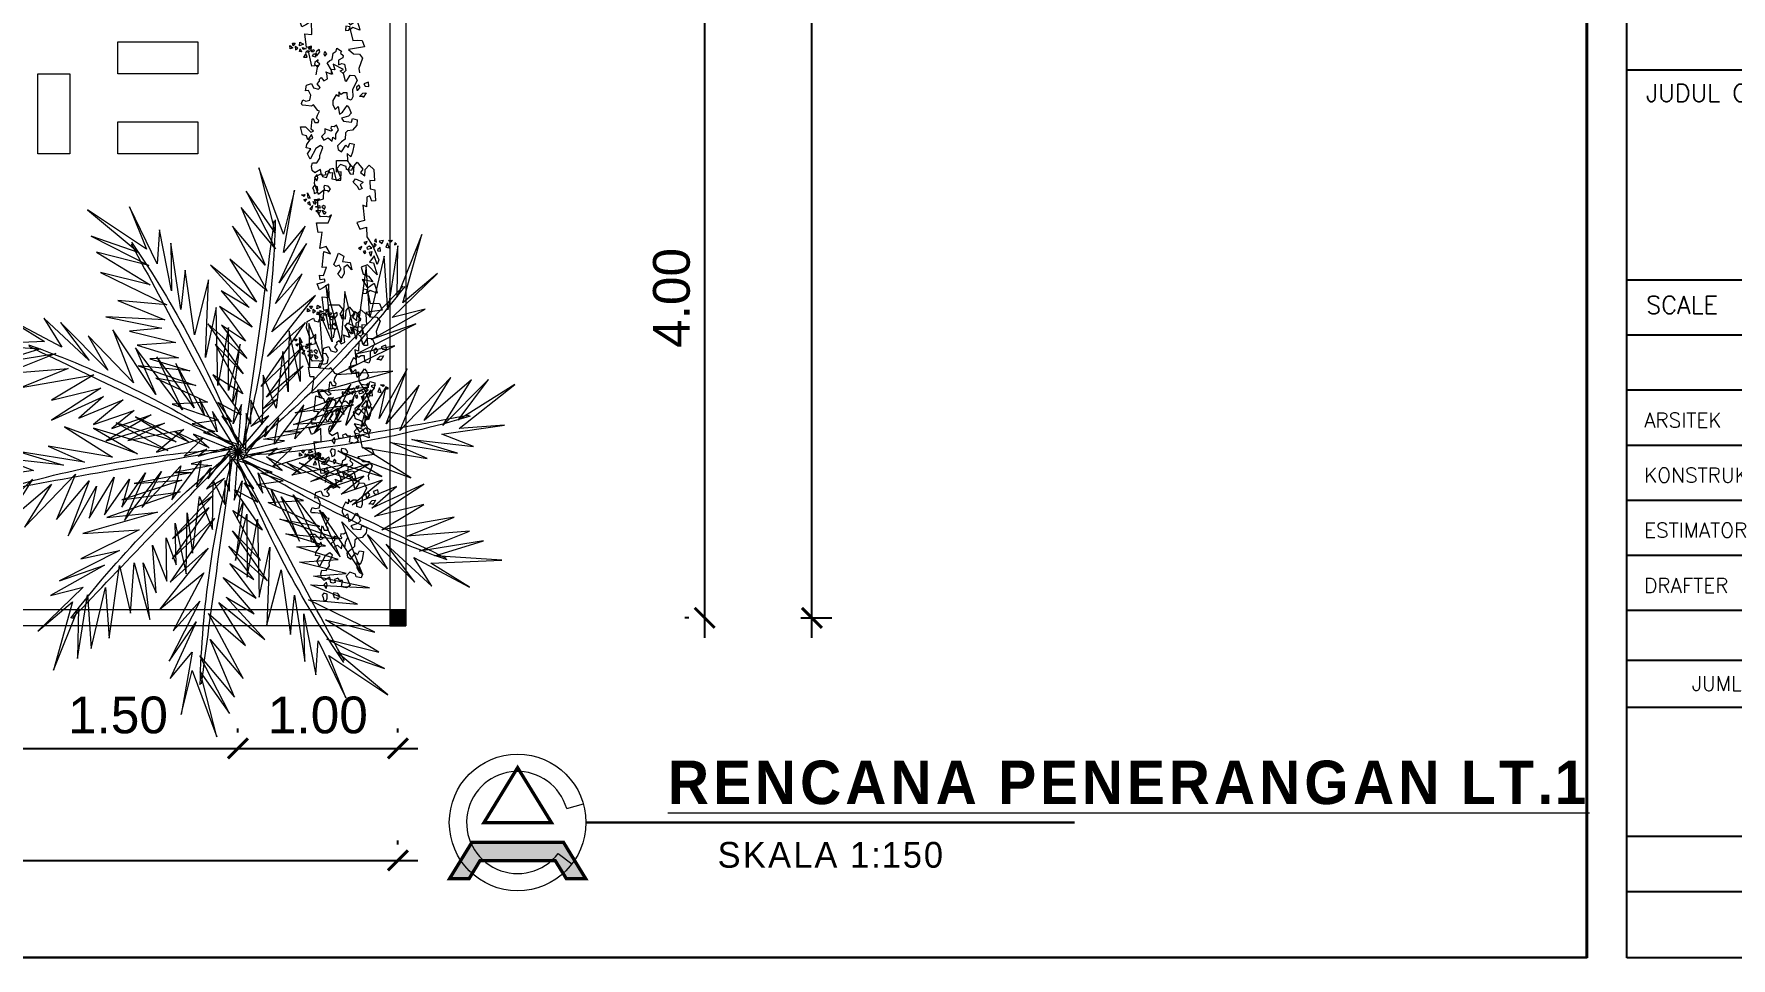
# Model space of a CAD drawing. Header units: millimetres. Extents: x -667 to -468, y -723 to -475.
# Drawn here: x -606.04 to -595.43, y -686.92 to -681.15 of the extents above; entities that cross this region are included whole.
import ezdxf
from ezdxf.enums import TextEntityAlignment as Align

# ---------------------------------------------------------------- set-up
doc = ezdxf.new("R2010")
doc.units = ezdxf.units.MM
doc.layers.get('0').update_dxf_attribs({"lineweight": 9})
doc.layers.get('Defpoints').update_dxf_attribs({"lineweight": 0})
for name, color, linetype, lineweight in [('BLOCK', 231, 'Continuous', 5), ('COLUMN', 11, 'Continuous', 9), ('dinding', 36, 'Continuous', 9), ('NOTASI', 250, 'Continuous', 5), ('TEXT1', 5, 'Continuous', 5)]:
    doc.layers.add(name, color=color, linetype=linetype, lineweight=lineweight)
doc.layers.add('KOP', color=1, linetype='Continuous')
doc.layers.add('LANDSCAPE', color=7, linetype='Continuous', lineweight=9, true_color=0x002409)
doc.styles.add('ROMANS', font='romans.shx')
doc.styles.add('ROMS', font='romans.shx', dxfattribs={"width": 0.9, "height": 16})
doc.styles.get("Standard").update_dxf_attribs({"font": 'arial.ttf'})
doc.dimstyles.new('Copy of 1-100', dxfattribs={"dimtxt": 0.23, "dimasz": 0.125, "dimexe": 0.125, "dimexo": 0.1, "dimgap": 0.09, "dimtad": 1, "dimtoh": 1, "dimzin": 0, "dimdsep": 46, "dimtxsty": 'Standard', "dimblk": 'ARCHTICK', "dimcen": 0.09, "dimdle": 0.125, "dimclrt": 2, "dimadec": 0, "dimazin": 0, "dimtfac": 1, "dimtofl": 0, "dimtmove": 0, "dimatfit": 3, "dimldrblk": 'ARCHTICK', "dimfxl": 1, "dimtolj": 1, "dimtzin": 0, "dimarcsym": 0})

# ---------------------------------------------------------------- blocks, each defined once
blk = doc.blocks.new('EW2433')
at = {"layer": 'KOP', "color": 11, "ltscale": 0.1}
for p, q in [((500.4441, -209.5931), (500.4441, -195.9522)), ((500.4465, -195.9497), (500.4465, -209.5956)), ((500.4465, -209.5956), (483.0215, -209.5956)), ((483.0239, -209.5931), (500.4441, -209.5931))]:
    blk.add_line(p, q, dxfattribs=at)
at = {"layer": 'KOP', "linetype": 'Continuous'}
for p, q in [((500.5786, -209.5956), (500.5786, -195.9497)), ((500.5786, -209.1908), (500.5786, -208.6023)), ((500.5786, -208.6023), (502.5381, -208.6023)), ((502.5381, -209.1908), (500.5786, -209.1908)), ((500.5786, -209.5956), (500.5786, -209.3745)), ((500.5786, -209.3745), (502.5381, -209.3745)), ((502.5381, -209.5956), (500.5786, -209.5956)), ((502.5381, -209.5956), (500.5786, -209.5956))]:
    blk.add_line(p, q, dxfattribs=at)
at = {"layer": 'KOP', "color": 1, "ltscale": 0.1}
for p, q in [((502.5381, -206.6358), (500.5786, -206.6358)), ((502.5381, -207.3355), (500.5786, -207.3355))]:
    blk.add_line(p, q, dxfattribs=at)
at = {"layer": 'KOP', "color": 1, "linetype": 'Continuous'}
blk.add_line((502.5381, -207.5192), (500.5786, -207.5192), dxfattribs=at)
at = {"layer": 'KOP', "color": 3, "ltscale": 0.1}
for p, q in [((502.5381, -207.7029), (500.5786, -207.7029)), ((502.5381, -207.8866), (500.5786, -207.8866)), ((502.5381, -208.0703), (500.5786, -208.0703)), ((502.5381, -208.254), (500.5786, -208.254)), ((502.5381, -208.4377), (500.5786, -208.4377)), ((502.5381, -208.4377), (500.5786, -208.4377)), ((502.5381, -208.7609), (500.5786, -208.7609))]:
    blk.add_line(p, q, dxfattribs=at)
at = {"layer": 'KOP', "color": 1, "linetype": 'Continuous', "style": 'ROMS', "width": 1}
for s, height, p in [('JUDUL GAMBAR', 0.058786, (500.6432, -206.7413)), ('SCALE', 0.05879, (500.6432, -207.448)), ('ARSITEK', 0.04899, (500.6364, -207.8267)), ('KONSTRUKTUR', 0.048989, (500.6364, -208.0104)), ('ESTIMATOR', 0.04899, (500.6364, -208.1942)), ('DRAFTER', 0.04899, (500.6364, -208.3779))]:
    blk.add_text(s, height=height, dxfattribs=at).set_placement(p)
at = {"layer": 'KOP', "color": 1, "linetype": 'Continuous', "style": 'ROMANS', "width": 1}
blk.add_text('JUMLAH GAMBAR', height=0.048989, dxfattribs=at).set_placement((501.0666, -208.6804), align=Align.MIDDLE)
blk = doc.blocks.new('_ArchTick')
at = {"color": 0, "linetype": 'ByBlock', "const_width": 0.15}
blk.add_lwpolyline([(-0.5, -0.5), (0.5, 0.5)], dxfattribs=at)
blk = doc.blocks.new('*D959')
at = {"layer": 'Defpoints', "color": 0}
for p in [(-601.846, -680.798), (-601.846, -680.798), (-601.846, -684.798)]:
    blk.add_point(p, dxfattribs=at)
at = {"layer": 'NOTASI', "color": 0, "lineweight": -2}
for p, q in [((-601.846, -684.923), (-601.846, -680.673)), ((-601.946, -680.798), (-601.971, -680.798)), ((-601.946, -684.798), (-601.971, -684.798))]:
    blk.add_line(p, q, dxfattribs=at)
at = {"layer": 'NOTASI', "color": 0, "lineweight": -2, "xscale": 0.125, "yscale": 0.125, "zscale": 0.125}
for p, rotation in [((-601.846, -680.798), 90), ((-601.846, -684.798), 270)]:
    blk.add_blockref('_ArchTick', p, dxfattribs=dict(at, rotation=rotation))
at = {"layer": 'NOTASI', "color": 2, "insert": (-602.053, -682.798), "char_height": 0.23, "attachment_point": 5, "rotation": 90}
blk.add_mtext('\\A1;4.00', dxfattribs=at)
blk = doc.blocks.new('*D967')
at = {"layer": 'Defpoints', "color": 0}
for p in [(-601.176, -664.798), (-601.176, -664.798), (-601.346, -684.798)]:
    blk.add_point(p, dxfattribs=at)
at = {"layer": 'NOTASI', "color": 0, "lineweight": -2}
for p, q in [((-601.176, -684.923), (-601.176, -664.673)), ((-601.276, -664.798), (-601.301, -664.798)), ((-601.246, -684.798), (-601.051, -684.798))]:
    blk.add_line(p, q, dxfattribs=at)
at = {"layer": 'NOTASI', "color": 0, "lineweight": -2, "xscale": 0.125, "yscale": 0.125, "zscale": 0.125}
for p, rotation in [((-601.176, -664.798), 90), ((-601.176, -684.798), 270)]:
    blk.add_blockref('_ArchTick', p, dxfattribs=dict(at, rotation=rotation))
at = {"layer": 'NOTASI', "color": 2, "insert": (-601.384, -674.798), "char_height": 0.23, "attachment_point": 5, "rotation": 90}
blk.add_mtext('\\A1;20.00', dxfattribs=at)
blk = doc.blocks.new('*D969')
at = {"layer": 'Defpoints', "color": 0}
for p in [(-621.765, -686.314), (-603.765, -686.314), (-603.765, -686.314)]:
    blk.add_point(p, dxfattribs=at)
at = {"layer": 'NOTASI', "color": 0, "lineweight": -2}
for p, q in [((-603.765, -686.214), (-603.765, -686.189)), ((-621.89, -686.314), (-603.64, -686.314)), ((-621.765, -686.414), (-621.765, -686.439))]:
    blk.add_line(p, q, dxfattribs=at)
at = {"layer": 'NOTASI', "color": 0, "lineweight": -2, "xscale": 0.125, "yscale": 0.125, "zscale": 0.125, "rotation": 180}
blk.add_blockref('_ArchTick', (-621.765, -686.314), dxfattribs=at)
at = {"layer": 'NOTASI', "color": 0, "lineweight": -2, "xscale": 0.125, "yscale": 0.125, "zscale": 0.125}
blk.add_blockref('_ArchTick', (-603.765, -686.314), dxfattribs=at)
at = {"layer": 'NOTASI', "color": 2, "insert": (-612.765, -686.106), "char_height": 0.23, "attachment_point": 5}
blk.add_mtext('\\A1;18.00', dxfattribs=at)
blk = doc.blocks.new('*D975')
at = {"layer": 'Defpoints', "color": 0}
for p in [(-606.265, -685.614), (-604.765, -685.614), (-604.765, -685.614)]:
    blk.add_point(p, dxfattribs=at)
at = {"layer": 'NOTASI', "color": 0, "lineweight": -2}
for p, q in [((-606.265, -685.514), (-606.265, -685.489)), ((-604.765, -685.514), (-604.765, -685.489)), ((-606.39, -685.614), (-604.64, -685.614))]:
    blk.add_line(p, q, dxfattribs=at)
at = {"layer": 'NOTASI', "color": 0, "lineweight": -2, "xscale": 0.125, "yscale": 0.125, "zscale": 0.125, "rotation": 180}
blk.add_blockref('_ArchTick', (-606.265, -685.614), dxfattribs=at)
at = {"layer": 'NOTASI', "color": 0, "lineweight": -2, "xscale": 0.125, "yscale": 0.125, "zscale": 0.125}
blk.add_blockref('_ArchTick', (-604.765, -685.614), dxfattribs=at)
at = {"layer": 'NOTASI', "color": 2, "insert": (-605.515, -685.406), "char_height": 0.23, "attachment_point": 5}
blk.add_mtext('\\A1;1.50', dxfattribs=at)
blk = doc.blocks.new('*D976')
at = {"layer": 'Defpoints', "color": 0}
for p in [(-604.765, -685.614), (-603.765, -685.614), (-603.765, -685.614)]:
    blk.add_point(p, dxfattribs=at)
at = {"layer": 'NOTASI', "color": 0, "lineweight": -2}
for p, q in [((-604.765, -685.514), (-604.765, -685.489)), ((-603.765, -685.514), (-603.765, -685.489)), ((-604.89, -685.614), (-603.64, -685.614))]:
    blk.add_line(p, q, dxfattribs=at)
at = {"layer": 'NOTASI', "color": 0, "lineweight": -2, "xscale": 0.125, "yscale": 0.125, "zscale": 0.125, "rotation": 180}
blk.add_blockref('_ArchTick', (-604.765, -685.614), dxfattribs=at)
at = {"layer": 'NOTASI', "color": 0, "lineweight": -2, "xscale": 0.125, "yscale": 0.125, "zscale": 0.125}
blk.add_blockref('_ArchTick', (-603.765, -685.614), dxfattribs=at)
at = {"layer": 'NOTASI', "color": 2, "insert": (-604.265, -685.406), "char_height": 0.23, "attachment_point": 5}
blk.add_mtext('\\A1;1.00', dxfattribs=at)
blk = doc.blocks.new('SEMAK')
at = {"layer": 'LANDSCAPE', "lineweight": 5}
for p, q in [((489.152, 51.826), (489.164, 51.854)), ((489.173, 51.803), (489.152, 51.826)), ((489.164, 51.854), (489.168, 51.893)), ((489.168, 51.893), (489.199, 51.885)), ((489.211, 51.817), (489.173, 51.803)), ((489.179, 51.707), (489.204, 51.75)), ((489.211, 51.677), (489.179, 51.707)), ((489.199, 51.885), (489.211, 51.862)), ((489.204, 51.75), (489.219, 51.714)), ((489.211, 51.862), (489.211, 51.817)), ((489.219, 51.714), (489.211, 51.677)), ((489.281, 51.824), (489.289, 51.859)), ((489.287, 51.805), (489.281, 51.824)), ((489.334, 51.816), (489.287, 51.805)), ((489.289, 51.859), (489.326, 51.866)), ((489.324, 51.88), (489.339, 51.879)), ((489.326, 51.866), (489.324, 51.88)), ((489.357, 51.848), (489.334, 51.816)), ((489.339, 51.879), (489.357, 51.848)), ((489.441, 51.754), (489.383, 51.739)), ((489.383, 51.739), (489.396, 51.667)), ((489.483, 51.732), (489.441, 51.754)), ((489.443, 51.619), (489.483, 51.732)), ((489.156, 51.625), (489.152, 51.576)), ((489.152, 51.576), (489.165, 51.537)), ((489.186, 51.656), (489.156, 51.625)), ((489.165, 51.537), (489.216, 51.541)), ((489.253, 51.621), (489.186, 51.656)), ((489.216, 51.541), (489.255, 51.489)), ((489.262, 51.684), (489.253, 51.621)), ((489.283, 51.692), (489.262, 51.684)), ((489.312, 51.686), (489.283, 51.692)), ((489.307, 51.653), (489.312, 51.686)), ((489.344, 51.638), (489.307, 51.653)), ((489.366, 51.666), (489.344, 51.638)), ((489.396, 51.667), (489.366, 51.666)), ((489.488, 51.574), (489.443, 51.619)), ((489.553, 51.602), (489.488, 51.574)), ((489.556, 51.634), (489.553, 51.602)), ((489.613, 51.649), (489.556, 51.634)), ((489.571, 51.529), (489.598, 51.584)), ((489.573, 51.452), (489.571, 51.529)), ((489.598, 51.584), (489.631, 51.607)), ((489.631, 51.607), (489.613, 51.649)), ((489.153, 51.374), (489.101, 51.362)), ((489.101, 51.362), (489.11, 51.321)), ((489.11, 51.321), (489.158, 51.262)), ((489.141, 51.494), (489.113, 51.429)), ((489.113, 51.429), (489.153, 51.374)), ((489.213, 51.374), (489.141, 51.494)), ((489.268, 51.342), (489.213, 51.374)), ((489.255, 51.489), (489.255, 51.457)), ((489.255, 51.457), (489.296, 51.367)), ((489.296, 51.367), (489.268, 51.342)), ((489.465, 51.355), (489.471, 51.399)), ((489.515, 51.314), (489.465, 51.355)), ((489.471, 51.399), (489.508, 51.427)), ((489.508, 51.427), (489.563, 51.354)), ((489.558, 51.282), (489.515, 51.314)), ((489.563, 51.354), (489.587, 51.381)), ((489.613, 51.492), (489.573, 51.452)), ((489.587, 51.381), (489.61, 51.334)), ((489.61, 51.334), (489.657, 51.346)), ((489.636, 51.439), (489.613, 51.492)), ((489.657, 51.346), (489.636, 51.439)), ((489.066, 51.206), (489.048, 51.114)), ((489.048, 51.114), (489.106, 51.116)), ((489.111, 51.222), (489.066, 51.206)), ((489.106, 51.116), (489.165, 51.182)), ((489.124, 51.267), (489.111, 51.222)), ((489.17, 51.211), (489.124, 51.267)), ((489.158, 51.262), (489.183, 51.252)), ((489.165, 51.182), (489.197, 51.171)), ((489.183, 51.252), (489.17, 51.211)), ((489.197, 51.171), (489.171, 51.149)), ((489.171, 51.149), (489.189, 51.033)), ((489.286, 51.237), (489.309, 51.282)), ((489.327, 51.2), (489.286, 51.237)), ((489.309, 51.282), (489.361, 51.258)), ((489.327, 51.15), (489.327, 51.2)), ((489.402, 51.183), (489.327, 51.15)), ((489.361, 51.258), (489.404, 51.299)), ((489.399, 51.152), (489.415, 51.17)), ((489.405, 51.127), (489.399, 51.152)), ((489.415, 51.17), (489.402, 51.183)), ((489.404, 51.299), (489.415, 51.252)), ((489.436, 51.133), (489.405, 51.127)), ((489.415, 51.252), (489.45, 51.278)), ((489.467, 51.115), (489.436, 51.133)), ((489.45, 51.278), (489.454, 51.221)), ((489.454, 51.221), (489.485, 51.172)), ((489.485, 51.172), (489.467, 51.115)), ((489.564, 51.21), (489.558, 51.282)), ((489.59, 51.189), (489.564, 51.21)), ((489.649, 51.182), (489.59, 51.189)), ((489.701, 51.129), (489.649, 51.182)), ((489.709, 51.068), (489.701, 51.129)), ((489.189, 51.033), (489.199, 51.025)), ((489.199, 51.025), (489.216, 51.074)), ((489.258, 50.936), (489.212, 50.869)), ((489.216, 51.074), (489.256, 51.076)), ((489.264, 51.053), (489.24, 51.023)), ((489.24, 51.023), (489.251, 50.99)), ((489.251, 50.99), (489.279, 50.943)), ((489.256, 51.076), (489.264, 51.053)), ((489.279, 50.943), (489.258, 50.936)), ((489.434, 50.875), (489.458, 50.933)), ((489.458, 50.933), (489.496, 50.9)), ((489.496, 50.9), (489.505, 50.99)), ((489.505, 50.99), (489.544, 50.971)), ((489.528, 51.04), (489.549, 51.076)), ((489.61, 51.018), (489.528, 51.04)), ((489.544, 50.971), (489.599, 50.897)), ((489.549, 51.076), (489.64, 51.09)), ((489.599, 50.897), (489.623, 50.927)), ((489.642, 50.988), (489.61, 51.018)), ((489.623, 50.927), (489.642, 50.988)), ((489.64, 51.09), (489.653, 51.048)), ((489.653, 51.048), (489.709, 51.068)), ((489.08, 50.865), (489.074, 50.846)), ((489.074, 50.846), (489.091, 50.804)), ((489.121, 50.869), (489.08, 50.865)), ((489.091, 50.804), (489.124, 50.82)), ((489.188, 50.882), (489.121, 50.869)), ((489.124, 50.82), (489.171, 50.813)), ((489.188, 50.755), (489.163, 50.698)), ((489.171, 50.813), (489.188, 50.755)), ((489.212, 50.869), (489.188, 50.882)), ((489.439, 50.83), (489.434, 50.875)), ((489.48, 50.765), (489.439, 50.83)), ((489.508, 50.785), (489.48, 50.765)), ((489.514, 50.731), (489.508, 50.785)), ((489.537, 50.766), (489.514, 50.731)), ((489.567, 50.746), (489.537, 50.766)), ((489.607, 50.749), (489.567, 50.746)), ((489.608, 50.819), (489.607, 50.749)), ((489.651, 50.837), (489.608, 50.819)), ((489.671, 50.799), (489.651, 50.837)), ((489.673, 50.714), (489.671, 50.799)), ((489.719, 50.688), (489.721, 50.722)), ((489.721, 50.722), (489.735, 50.724)), ((489.735, 50.724), (489.763, 50.694)), ((489.786, 50.8), (489.747, 50.8)), ((489.747, 50.8), (489.788, 50.76)), ((489.792, 50.811), (489.786, 50.8)), ((489.788, 50.76), (489.827, 50.76)), ((489.827, 50.76), (489.792, 50.811)), ((489.128, 50.701), (489.143, 50.634)), ((489.163, 50.698), (489.128, 50.701)), ((489.143, 50.634), (489.202, 50.619)), ((489.202, 50.619), (489.221, 50.672)), ((489.221, 50.672), (489.277, 50.688)), ((489.261, 50.523), (489.284, 50.417)), ((489.299, 50.67), (489.268, 50.625)), ((489.268, 50.625), (489.297, 50.599)), ((489.277, 50.688), (489.299, 50.67)), ((489.297, 50.599), (489.296, 50.575)), ((489.296, 50.575), (489.318, 50.556)), ((489.318, 50.556), (489.344, 50.595)), ((489.344, 50.595), (489.389, 50.577)), ((489.374, 50.493), (489.439, 50.524)), ((489.389, 50.577), (489.385, 50.517)), ((489.434, 50.469), (489.449, 50.523)), ((489.439, 50.524), (489.441, 50.478)), ((489.574, 50.523), (489.541, 50.492)), ((489.572, 50.518), (489.593, 50.609)), ((489.593, 50.609), (489.608, 50.612)), ((489.608, 50.612), (489.653, 50.547)), ((489.653, 50.547), (489.706, 50.554)), ((489.731, 50.614), (489.673, 50.714)), ((489.706, 50.554), (489.731, 50.614)), ((489.748, 50.666), (489.719, 50.688)), ((489.763, 50.694), (489.748, 50.666)), ((489.758, 50.473), (489.763, 50.523)), ((489.805, 50.656), (489.819, 50.684)), ((489.862, 50.639), (489.805, 50.656)), ((489.819, 50.684), (489.864, 50.689)), ((489.864, 50.689), (489.862, 50.639)), ((489.216, 50.419), (489.187, 50.245)), ((489.284, 50.417), (489.216, 50.419)), ((489.249, 50.396), (489.275, 50.422)), ((489.253, 50.377), (489.249, 50.396)), ((489.292, 50.351), (489.253, 50.377)), ((489.275, 50.422), (489.29, 50.428)), ((489.309, 50.398), (489.286, 50.381)), ((489.286, 50.381), (489.292, 50.351)), ((489.29, 50.428), (489.309, 50.398)), ((489.385, 50.517), (489.374, 50.493)), ((489.441, 50.478), (489.396, 50.39)), ((489.396, 50.39), (489.426, 50.366)), ((489.426, 50.366), (489.454, 50.355)), ((489.479, 50.477), (489.434, 50.469)), ((489.454, 50.355), (489.471, 50.282)), ((489.464, 50.408), (489.479, 50.477)), ((489.579, 50.477), (489.464, 50.408)), ((489.525, 50.42), (489.565, 50.405)), ((489.526, 50.366), (489.525, 50.42)), ((489.579, 50.342), (489.526, 50.366)), ((489.541, 50.492), (489.579, 50.477)), ((489.565, 50.405), (489.593, 50.415)), ((489.607, 50.489), (489.572, 50.518)), ((489.584, 50.316), (489.579, 50.342)), ((489.593, 50.415), (489.607, 50.489)), ((489.808, 50.358), (489.758, 50.473)), ((489.773, 50.308), (489.808, 50.358)), ((488.975, 50.204), (488.975, 50.166)), ((489.005, 50.196), (488.975, 50.204)), ((488.975, 50.166), (489.005, 50.196)), ((489.013, 50.173), (489.005, 50.143)), ((489.005, 50.143), (489.036, 50.143)), ((489.036, 50.143), (489.013, 50.173)), ((489.036, 50.219), (489.066, 50.204)), ((489.036, 50.181), (489.036, 50.219)), ((489.066, 50.204), (489.036, 50.181)), ((489.104, 50.249), (489.081, 50.242)), ((489.081, 50.242), (489.089, 50.211)), ((489.085, 50.175), (489.092, 50.134)), ((489.132, 50.161), (489.085, 50.175)), ((489.089, 50.211), (489.104, 50.249)), ((489.092, 50.134), (489.132, 50.161)), ((489.125, 50.223), (489.118, 50.196)), ((489.118, 50.196), (489.159, 50.216)), ((489.159, 50.216), (489.125, 50.223)), ((489.126, 50.312), (489.167, 50.312)), ((489.153, 50.271), (489.126, 50.312)), ((489.151, 50.257), (489.174, 50.234)), ((489.189, 50.257), (489.151, 50.257)), ((489.167, 50.312), (489.153, 50.271)), ((489.165, 50.202), (489.154, 50.043)), ((489.223, 50.187), (489.165, 50.202)), ((489.174, 50.234), (489.189, 50.257)), ((489.184, 50.214), (489.199, 50.223)), ((489.192, 50.202), (489.184, 50.214)), ((489.187, 50.245), (489.216, 50.238)), ((489.214, 50.204), (489.192, 50.202)), ((489.199, 50.223), (489.214, 50.204)), ((489.216, 50.238), (489.223, 50.187)), ((489.243, 50.256), (489.221, 50.254)), ((489.221, 50.254), (489.236, 50.228)), ((489.262, 50.318), (489.228, 50.305)), ((489.228, 50.305), (489.241, 50.277)), ((489.236, 50.228), (489.252, 50.236)), ((489.241, 50.277), (489.262, 50.277)), ((489.252, 50.236), (489.243, 50.256)), ((489.262, 50.277), (489.262, 50.318)), ((489.27, 50.266), (489.281, 50.303)), ((489.277, 50.251), (489.27, 50.266)), ((489.312, 50.232), (489.277, 50.251)), ((489.281, 50.303), (489.318, 50.258)), ((489.318, 50.258), (489.312, 50.232)), ((489.361, 50.282), (489.372, 50.312)), ((489.376, 50.258), (489.361, 50.282)), ((489.372, 50.312), (489.396, 50.284)), ((489.396, 50.284), (489.376, 50.258)), ((489.471, 50.282), (489.504, 50.262)), ((489.504, 50.262), (489.517, 50.225)), ((489.517, 50.225), (489.567, 50.262)), ((489.553, 50.286), (489.584, 50.316)), ((489.567, 50.262), (489.553, 50.286)), ((489.648, 50.248), (489.703, 50.303)), ((489.698, 50.243), (489.648, 50.248)), ((489.682, 50.017), (489.705, 50.147)), ((489.837, 50.229), (489.698, 50.243)), ((489.703, 50.303), (489.773, 50.308)), ((489.705, 50.147), (489.757, 50.144)), ((489.757, 50.144), (489.812, 50.154)), ((489.812, 50.154), (489.837, 50.229)), ((489.125, 49.96), (489.104, 49.888)), ((489.169, 49.939), (489.125, 49.96)), ((489.154, 50.043), (489.234, 50.053)), ((489.239, 49.898), (489.169, 49.939)), ((489.234, 50.053), (489.239, 49.898)), ((489.626, 50.026), (489.666, 50.026)), ((489.631, 49.976), (489.626, 50.026)), ((489.627, 49.863), (489.682, 49.963)), ((489.681, 49.986), (489.631, 49.976)), ((489.666, 50.026), (489.681, 49.986)), ((489.712, 49.997), (489.682, 50.017)), ((489.682, 49.963), (489.762, 49.913)), ((489.792, 50.032), (489.712, 49.997)), ((489.762, 49.913), (489.787, 49.997)), ((489.787, 49.997), (489.792, 50.032)), ((489.104, 49.888), (489.198, 49.866)), ((489.14, 49.845), (489.133, 49.787)), ((489.133, 49.787), (489.179, 49.794)), ((489.191, 49.837), (489.14, 49.845)), ((489.179, 49.794), (489.221, 49.7)), ((489.198, 49.866), (489.191, 49.837)), ((489.388, 49.838), (489.347, 49.79)), ((489.347, 49.79), (489.388, 49.734)), ((489.422, 49.783), (489.388, 49.838)), ((489.422, 49.714), (489.422, 49.783)), ((489.511, 49.748), (489.463, 49.687)), ((489.497, 49.66), (489.511, 49.748)), ((489.622, 49.723), (489.642, 49.803)), ((489.747, 49.898), (489.627, 49.863)), ((489.642, 49.803), (489.702, 49.828)), ((489.802, 49.818), (489.697, 49.698)), ((489.702, 49.828), (489.747, 49.898)), ((489.767, 49.678), (489.802, 49.818)), ((489.171, 49.7), (489.2, 49.518)), ((489.221, 49.7), (489.171, 49.7)), ((489.2, 49.518), (489.275, 49.548)), ((489.275, 49.548), (489.23, 49.46)), ((489.327, 49.7), (489.306, 49.673)), ((489.306, 49.673), (489.334, 49.625)), ((489.368, 49.686), (489.327, 49.7)), ((489.334, 49.625), (489.368, 49.544)), ((489.388, 49.734), (489.368, 49.686)), ((489.368, 49.544), (489.429, 49.585)), ((489.409, 49.646), (489.497, 49.66)), ((489.429, 49.585), (489.409, 49.646)), ((489.463, 49.687), (489.422, 49.714)), ((489.697, 49.698), (489.622, 49.723)), ((489.653, 49.543), (489.668, 49.567)), ((489.677, 49.535), (489.653, 49.543)), ((489.668, 49.567), (489.685, 49.56)), ((489.685, 49.56), (489.677, 49.535)), ((489.722, 49.668), (489.767, 49.678)), ((489.778, 49.599), (489.722, 49.668)), ((489.741, 49.598), (489.725, 49.553)), ((489.725, 49.553), (489.756, 49.545)), ((489.756, 49.545), (489.741, 49.598)), ((489.767, 49.478), (489.832, 49.648)), ((489.807, 49.698), (489.778, 49.599)), ((489.832, 49.648), (489.807, 49.698)), ((489.819, 49.529), (489.824, 49.544)), ((489.824, 49.544), (489.854, 49.549)), ((489.854, 49.549), (489.854, 49.504)), ((489.154, 49.482), (489.181, 49.355)), ((489.23, 49.46), (489.154, 49.482)), ((489.181, 49.355), (489.191, 49.295)), ((489.602, 49.499), (489.624, 49.518)), ((489.641, 49.484), (489.602, 49.499)), ((489.624, 49.518), (489.641, 49.484)), ((489.668, 49.438), (489.685, 49.462)), ((489.705, 49.426), (489.668, 49.438)), ((489.685, 49.462), (489.705, 49.426)), ((489.697, 49.498), (489.702, 49.518)), ((489.727, 49.483), (489.697, 49.498)), ((489.702, 49.518), (489.757, 49.508)), ((489.707, 49.373), (489.767, 49.478)), ((489.707, 49.263), (489.707, 49.373)), ((489.757, 49.508), (489.727, 49.483)), ((489.779, 49.5), (489.809, 49.477)), ((489.786, 49.454), (489.779, 49.5)), ((489.809, 49.477), (489.786, 49.454)), ((489.79, 49.419), (489.813, 49.442)), ((489.813, 49.404), (489.79, 49.419)), ((489.813, 49.442), (489.813, 49.404)), ((489.854, 49.504), (489.819, 49.529)), ((489.846, 49.432), (489.875, 49.461)), ((489.897, 49.425), (489.846, 49.432)), ((489.875, 49.461), (489.897, 49.425)), ((489.92, 49.506), (489.955, 49.516)), ((489.94, 49.461), (489.92, 49.506)), ((489.955, 49.516), (489.94, 49.461)), ((489.984, 49.45), (489.952, 49.428)), ((489.952, 49.428), (489.998, 49.428)), ((489.998, 49.428), (489.984, 49.45)), ((490.02, 49.481), (490.045, 49.476)), ((490.025, 49.461), (490.02, 49.481)), ((490.045, 49.476), (490.025, 49.461)), ((489.146, 49.295), (489.131, 49.18)), ((489.131, 49.18), (489.266, 49.19)), ((489.191, 49.295), (489.146, 49.295)), ((489.266, 49.19), (489.311, 49.099)), ((489.598, 49.202), (489.627, 49.281)), ((489.687, 49.183), (489.598, 49.202)), ((489.627, 49.281), (489.707, 49.263)), ((489.677, 49.007), (489.687, 49.183)), ((489.037, 48.954), (489.071, 48.975)), ((489.064, 48.934), (489.037, 48.954)), ((489.064, 49.015), (489.084, 49.029)), ((489.098, 48.981), (489.064, 49.015)), ((489.071, 48.975), (489.064, 48.934)), ((489.084, 49.029), (489.098, 48.981)), ((489.118, 48.968), (489.104, 48.932)), ((489.14, 48.947), (489.118, 48.968)), ((489.13, 49.042), (489.173, 49.071)), ((489.187, 49.043), (489.13, 49.042)), ((489.184, 49.013), (489.13, 48.998)), ((489.13, 48.998), (489.176, 48.982)), ((489.181, 49.114), (489.156, 49.069)), ((489.156, 49.069), (489.159, 48.924)), ((489.173, 49.071), (489.187, 49.043)), ((489.176, 48.982), (489.184, 49.013)), ((489.246, 49.114), (489.181, 49.114)), ((489.202, 49), (489.231, 49.029)), ((489.224, 48.986), (489.202, 49)), ((489.225, 49.092), (489.204, 49.037)), ((489.204, 49.037), (489.245, 49.065)), ((489.245, 49), (489.224, 48.986)), ((489.245, 49.065), (489.225, 49.092)), ((489.231, 49.029), (489.245, 49)), ((489.276, 49.124), (489.246, 49.114)), ((489.311, 49.099), (489.276, 49.124)), ((489.72, 49.027), (489.677, 49.007)), ((489.73, 48.917), (489.72, 49.027)), ((489.786, 48.964), (489.766, 48.902)), ((489.827, 48.964), (489.786, 48.964)), ((489.827, 48.834), (489.827, 48.964)), ((489.006, 48.871), (488.975, 48.848)), ((488.975, 48.848), (489.013, 48.848)), ((489.008, 48.929), (489.001, 48.906)), ((489.001, 48.906), (489.031, 48.899)), ((489.013, 48.848), (489.006, 48.871)), ((489.031, 48.899), (489.008, 48.929)), ((489.05, 48.893), (489.043, 48.831)), ((489.043, 48.831), (489.071, 48.893)), ((489.071, 48.893), (489.05, 48.893)), ((489.104, 48.932), (489.14, 48.947)), ((489.13, 48.934), (489.123, 48.912)), ((489.123, 48.912), (489.18, 48.905)), ((489.18, 48.905), (489.13, 48.934)), ((489.172, 48.856), (489.131, 48.725)), ((489.159, 48.924), (489.227, 48.91)), ((489.234, 48.808), (489.172, 48.856)), ((489.227, 48.91), (489.234, 48.808)), ((489.63, 48.79), (489.58, 48.732)), ((489.645, 48.826), (489.63, 48.79)), ((489.681, 48.812), (489.645, 48.826)), ((489.66, 48.768), (489.681, 48.812)), ((489.696, 48.739), (489.66, 48.768)), ((489.766, 48.902), (489.73, 48.917)), ((489.773, 48.821), (489.827, 48.834)), ((489.773, 48.724), (489.773, 48.821)), ((489.131, 48.725), (489.145, 48.65)), ((489.145, 48.65), (489.22, 48.616)), ((489.22, 48.616), (489.227, 48.65)), ((489.227, 48.65), (489.275, 48.664)), ((489.275, 48.664), (489.316, 48.568)), ((489.316, 48.568), (489.357, 48.561)), ((489.357, 48.561), (489.384, 48.703)), ((489.384, 48.703), (489.438, 48.703)), ((489.391, 48.608), (489.398, 48.471)), ((489.445, 48.608), (489.391, 48.608)), ((489.438, 48.703), (489.445, 48.608)), ((489.527, 48.587), (489.548, 48.635)), ((489.561, 48.533), (489.527, 48.587)), ((489.548, 48.635), (489.589, 48.642)), ((489.58, 48.732), (489.609, 48.696)), ((489.589, 48.642), (489.602, 48.546)), ((489.609, 48.696), (489.696, 48.739)), ((489.636, 48.505), (489.698, 48.587)), ((489.671, 48.628), (489.718, 48.669)), ((489.698, 48.587), (489.671, 48.628)), ((489.718, 48.669), (489.725, 48.594)), ((489.725, 48.594), (489.773, 48.547)), ((489.827, 48.731), (489.773, 48.724)), ((489.773, 48.547), (489.827, 48.601)), ((489.827, 48.601), (489.827, 48.731)), ((489.398, 48.471), (489.52, 48.478)), ((489.52, 48.478), (489.561, 48.533)), ((489.602, 48.546), (489.636, 48.505))]:
    blk.add_line(p, q, dxfattribs=at)
blk = doc.blocks.new('32')
at = {"layer": 'NOTASI'}
h = blk.add_hatch(color=256, dxfattribs=at)
h.paths.add_polyline_path([(2106.822, 191.47), (2106.772, 191.47), (2106.772, 191.42), (2106.822, 191.42)])
h.paths.add_polyline_path([(2106.872, 191.47), (2106.822, 191.47), (2106.822, 191.42), (2106.872, 191.42)])
h.paths.add_polyline_path([(2106.872, 191.42), (2106.822, 191.42), (2106.822, 191.37), (2106.872, 191.37)])
h.paths.add_polyline_path([(2106.822, 191.42), (2106.772, 191.42), (2106.772, 191.37), (2106.822, 191.37)])
at = {"layer": 'BLOCK'}
for p, q in [((2106.822, 191.47), (2106.822, 191.37)), ((2106.772, 191.42), (2106.872, 191.42))]:
    blk.add_line(p, q, dxfattribs=at)
blk.add_lwpolyline([(2106.872, 191.47), (2106.772, 191.47), (2106.772, 191.37), (2106.872, 191.37)], close=True, dxfattribs=at)
blk = doc.blocks.new('pohon 3')
for points in [[(0, 0), (-0.219, 0.559), (-0.05, 0.359), (-0.249, 0.791), (-0.117, 0.61), (-0.424, 1.285), (-0.117, 0.771), (-0.345, 1.526), (-0.009, 0.873), (-0.274, 1.808), (0.038, 1.252), (-0.283, 2.17), (0.088, 1.564), (-0.038, 2.371), (0.156, 1.914), (0.035, 2.747), (0.198, 2.174), (0.12, 2.947), (0.271, 2.549), (0.395, 3.33), (0.345, 2.764), (0.907, 3.449), (0.449, 2.748), (0.962, 3.121), (0.379, 2.559), (0.955, 2.908), (0.435, 2.323), (0.981, 2.651), (0.307, 2.023), (0.877, 2.253), (0.387, 1.851), (1.08, 2.101), (0.452, 1.76), (0.852, 1.844), (0.337, 1.538), (0.808, 1.651), (0.36, 1.348), (0.708, 1.44), (0.275, 1.148), (0.875, 1.4), (0.257, 0.951), (0.708, 1.186), (0.179, 0.71), (0.609, 0.815), (0.111, 0.454), (0.44, 0.508), (0.199, 0.333), (0.337, 0.364), (-0.064, 0.073), (0, 0)], [(0, 0), (-0.506, 0.324), (-0.252, 0.261), (-0.666, 0.493), (-0.453, 0.424), (-1.098, 0.791), (-0.548, 0.555), (-1.176, 1.032), (-0.52, 0.701), (-1.284, 1.302), (-0.705, 1.035), (-1.505, 1.589), (-0.849, 1.317), (-1.424, 1.896), (-0.998, 1.64), (-1.586, 2.243), (-1.118, 1.875), (-1.635, 2.455), (-1.279, 2.222), (-1.638, 2.926), (-1.346, 2.439), (-1.293, 3.324), (-1.252, 2.487), (-1.056, 3.09), (-1.198, 2.293), (-0.937, 2.914), (-1.014, 2.135), (-0.765, 2.721), (-0.941, 1.818), (-0.615, 2.339), (-0.775, 1.725), (-0.361, 2.335), (-0.669, 1.69), (-0.394, 1.993), (-0.632, 1.443), (-0.316, 1.811), (-0.501, 1.302), (-0.273, 1.581), (-0.452, 1.09), (-0.115, 1.647), (-0.351, 0.92), (-0.125, 1.376), (-0.273, 0.679), (0.014, 1.017), (-0.176, 0.432), (0.057, 0.67), (-0.035, 0.386), (0.059, 0.493), (-0.095, 0.021), (0, 0)], [(0, 0), (0.152, 0.581), (0.17, 0.32), (0.263, 0.786), (0.263, 0.562), (0.413, 1.289), (0.358, 0.692), (0.618, 1.438), (0.506, 0.711), (0.841, 1.624), (0.767, 0.991), (1.046, 1.922), (0.99, 1.214), (1.363, 1.941), (1.251, 1.456), (1.643, 2.201), (1.438, 1.643), (1.829, 2.313), (1.718, 1.903), (2.277, 2.462), (1.904, 2.034), (2.761, 2.257), (1.978, 1.959), (2.612, 1.959), (1.811, 1.847), (2.482, 1.792), (1.718, 1.624), (2.351, 1.568), (1.438, 1.456), (2.034, 1.307), (1.401, 1.27), (2.109, 1.065), (1.401, 1.158), (1.773, 0.991), (1.177, 1.047), (1.624, 0.86), (1.084, 0.879), (1.419, 0.748), (0.897, 0.767), (1.531, 0.618), (0.767, 0.618), (1.27, 0.544), (0.562, 0.469), (0.972, 0.301), (0.357, 0.301), (0.655, 0.152), (0.357, 0.152), (0.487, 0.097), (-0.009, 0.097), (0, 0)], [(0, 0), (-0.599, -0.035), (-0.357, 0.063), (-0.829, 0.008), (-0.616, 0.077), (-1.353, -0.006), (-0.769, 0.127), (-1.558, 0.143), (-0.833, 0.261), (-1.804, 0.298), (-1.179, 0.423), (-2.151, 0.401), (-1.461, 0.567), (-2.267, 0.697), (-1.772, 0.74), (-2.601, 0.882), (-2.007, 0.86), (-2.765, 1.025), (-2.341, 1.045), (-3.045, 1.404), (-2.523, 1.182), (-3, 1.929), (-2.475, 1.276), (-2.671, 1.879), (-2.317, 1.151), (-2.471, 1.807), (-2.075, 1.132), (-2.218, 1.752), (-1.829, 0.917), (-1.872, 1.531), (-1.641, 0.94), (-1.665, 1.677), (-1.534, 0.974), (-1.49, 1.381), (-1.359, 0.796), (-1.32, 1.279), (-1.171, 0.759), (-1.15, 1.118), (-1.007, 0.616), (-1.061, 1.265), (-0.825, 0.538), (-0.909, 1.04), (-0.62, 0.389), (-0.587, 0.831), (-0.397, 0.246), (-0.347, 0.576), (-0.255, 0.292), (-0.242, 0.433), (-0.089, -0.039), (0, 0)], [(0, 0), (0.464, 0.381), (0.326, 0.159), (0.675, 0.481), (0.544, 0.3), (1.091, 0.8), (0.697, 0.35), (1.345, 0.8), (0.827, 0.278), (1.635, 0.819), (1.203, 0.351), (1.976, 0.94), (1.515, 0.4), (2.244, 0.769), (1.868, 0.443), (2.623, 0.815), (2.129, 0.484), (2.84, 0.796), (2.508, 0.53), (3.289, 0.654), (2.736, 0.526), (3.561, 0.203), (2.752, 0.422), (3.265, 0.05), (2.551, 0.43), (3.061, -0.009), (2.344, 0.304), (2.824, -0.113), (2.019, 0.333), (2.414, -0.138), (1.88, 0.204), (2.332, -0.378), (1.814, 0.114), (2.017, -0.241), (1.567, 0.155), (1.82, -0.259), (1.393, 0.074), (1.588, -0.229), (1.177, 0.093), (1.602, -0.4), (0.984, 0.049), (1.347, -0.307), (0.73, 0.049), (0.963, -0.327), (0.466, 0.034), (0.619, -0.262), (0.378, -0.086), (0.451, -0.208), (0.049, 0.084), (0, 0)], [(0, 0), (-0.464, -0.381), (-0.326, -0.159), (-0.675, -0.481), (-0.544, -0.3), (-1.091, -0.8), (-0.697, -0.35), (-1.345, -0.8), (-0.827, -0.278), (-1.635, -0.819), (-1.203, -0.351), (-1.976, -0.94), (-1.515, -0.4), (-2.244, -0.769), (-1.868, -0.443), (-2.623, -0.815), (-2.129, -0.484), (-2.84, -0.796), (-2.508, -0.53), (-3.289, -0.654), (-2.736, -0.526), (-3.561, -0.203), (-2.752, -0.422), (-3.265, -0.05), (-2.551, -0.43), (-3.061, 0.009), (-2.344, -0.304), (-2.824, 0.113), (-2.019, -0.333), (-2.414, 0.138), (-1.88, -0.204), (-2.332, 0.378), (-1.814, -0.114), (-2.017, 0.241), (-1.567, -0.155), (-1.82, 0.259), (-1.393, -0.074), (-1.588, 0.229), (-1.177, -0.093), (-1.602, 0.4), (-0.984, -0.049), (-1.347, 0.307), (-0.73, -0.049), (-0.963, 0.327), (-0.466, -0.034), (-0.619, 0.262), (-0.378, 0.086), (-0.451, 0.208), (-0.049, -0.084), (0, 0)], [(0, 0), (0.599, 0.035), (0.357, -0.063), (0.829, -0.008), (0.616, -0.077), (1.353, 0.006), (0.769, -0.127), (1.558, -0.143), (0.833, -0.261), (1.804, -0.298), (1.179, -0.423), (2.151, -0.401), (1.461, -0.567), (2.267, -0.697), (1.772, -0.74), (2.601, -0.882), (2.007, -0.86), (2.765, -1.025), (2.341, -1.045), (3.045, -1.404), (2.523, -1.182), (3, -1.929), (2.475, -1.276), (2.671, -1.879), (2.317, -1.151), (2.471, -1.807), (2.075, -1.132), (2.218, -1.752), (1.829, -0.917), (1.872, -1.531), (1.641, -0.94), (1.665, -1.677), (1.534, -0.974), (1.49, -1.381), (1.359, -0.796), (1.32, -1.279), (1.171, -0.759), (1.15, -1.118), (1.007, -0.616), (1.061, -1.265), (0.825, -0.538), (0.909, -1.04), (0.62, -0.389), (0.587, -0.831), (0.397, -0.246), (0.347, -0.576), (0.255, -0.292), (0.242, -0.433), (0.089, 0.039), (0, 0)], [(0, 0), (-0.152, -0.581), (-0.17, -0.32), (-0.263, -0.786), (-0.263, -0.562), (-0.413, -1.289), (-0.358, -0.692), (-0.618, -1.438), (-0.506, -0.711), (-0.841, -1.624), (-0.767, -0.991), (-1.046, -1.922), (-0.99, -1.214), (-1.363, -1.941), (-1.251, -1.456), (-1.643, -2.201), (-1.438, -1.643), (-1.829, -2.313), (-1.718, -1.903), (-2.277, -2.462), (-1.904, -2.034), (-2.761, -2.257), (-1.978, -1.959), (-2.612, -1.959), (-1.811, -1.847), (-2.482, -1.792), (-1.718, -1.624), (-2.351, -1.568), (-1.438, -1.456), (-2.034, -1.307), (-1.401, -1.27), (-2.109, -1.065), (-1.401, -1.158), (-1.773, -0.991), (-1.177, -1.047), (-1.624, -0.86), (-1.084, -0.879), (-1.419, -0.748), (-0.897, -0.767), (-1.531, -0.618), (-0.767, -0.618), (-1.27, -0.544), (-0.562, -0.469), (-0.972, -0.301), (-0.357, -0.301), (-0.655, -0.152), (-0.357, -0.152), (-0.487, -0.097), (0.009, -0.097), (0, 0)], [(0, 0), (0.219, -0.559), (0.05, -0.359), (0.249, -0.791), (0.117, -0.61), (0.424, -1.285), (0.117, -0.771), (0.345, -1.526), (0.009, -0.873), (0.274, -1.808), (-0.038, -1.252), (0.283, -2.17), (-0.088, -1.564), (0.038, -2.371), (-0.156, -1.914), (-0.035, -2.747), (-0.198, -2.174), (-0.12, -2.947), (-0.271, -2.549), (-0.395, -3.33), (-0.345, -2.764), (-0.907, -3.449), (-0.449, -2.748), (-0.962, -3.121), (-0.379, -2.559), (-0.955, -2.908), (-0.435, -2.323), (-0.981, -2.651), (-0.307, -2.023), (-0.877, -2.253), (-0.387, -1.851), (-1.08, -2.101), (-0.452, -1.76), (-0.852, -1.844), (-0.337, -1.538), (-0.808, -1.651), (-0.36, -1.348), (-0.708, -1.44), (-0.275, -1.148), (-0.875, -1.4), (-0.257, -0.951), (-0.708, -1.186), (-0.179, -0.71), (-0.609, -0.815), (-0.111, -0.454), (-0.44, -0.508), (-0.199, -0.333), (-0.337, -0.364), (0.064, -0.073), (0, 0)], [(0, 0), (0.506, -0.324), (0.252, -0.261), (0.666, -0.493), (0.453, -0.424), (1.098, -0.791), (0.548, -0.555), (1.176, -1.032), (0.52, -0.701), (1.284, -1.302), (0.705, -1.035), (1.505, -1.589), (0.849, -1.317), (1.424, -1.896), (0.998, -1.64), (1.586, -2.243), (1.118, -1.875), (1.635, -2.455), (1.279, -2.222), (1.638, -2.926), (1.346, -2.439), (1.293, -3.324), (1.252, -2.487), (1.056, -3.09), (1.198, -2.293), (0.937, -2.914), (1.014, -2.135), (0.765, -2.721), (0.941, -1.818), (0.615, -2.339), (0.775, -1.725), (0.361, -2.335), (0.669, -1.69), (0.394, -1.993), (0.632, -1.443), (0.316, -1.811), (0.501, -1.302), (0.273, -1.581), (0.452, -1.09), (0.115, -1.647), (0.351, -0.92), (0.125, -1.376), (0.273, -0.679), (-0.014, -1.017), (0.176, -0.432), (-0.057, -0.67), (0.035, -0.386), (-0.059, -0.493), (0.095, -0.021), (0, 0)]]:
    blk.add_lwpolyline(points)
for centre, radius, start, end in [((12.16, -0.782), 12.228, 162.4743, 175.8962), ((208.002, -39.229), 211.722, 168.52673, 169.29668), ((10.297, 6.515), 12.228, 198.4743, 211.8962), ((191.336, 90.524), 211.722, 204.52673, 205.29668), ((9.378, -7.78), 12.228, 126.4743, 139.8962), ((145.219, -153.997), 211.722, 132.52673, 133.29668), ((4.501, 11.323), 12.228, 234.4743, 247.8962), ((101.585, 185.7), 211.722, 240.52673, 241.29668), ((3.014, -11.806), 12.228, 90.4743, 103.8962), ((26.967, -209.944), 211.722, 96.52673, 97.29668), ((-101.585, -185.7), 211.722, 60.52673, 61.29668), ((-4.501, -11.323), 12.228, 54.4743, 67.8962), ((-3.014, 11.806), 12.228, 270.4743, 283.8962), ((-26.967, 209.944), 211.722, 276.52673, 277.29668), ((-145.219, 153.997), 211.722, 312.52673, 313.29668), ((-9.378, 7.78), 12.228, 306.4743, 319.8962), ((-208.002, 39.229), 211.722, 348.52673, 349.29668), ((-12.16, 0.782), 12.228, 342.4743, 355.8962), ((-191.336, -90.524), 211.722, 24.52673, 25.29668), ((-10.297, -6.515), 12.228, 18.4743, 31.8962)]:
    blk.add_arc(centre, radius, start, end)

msp = doc.modelspace()

# ---------------------------------------------------------------- hatches: boundary and pattern name
msp.add_hatch(color=256).paths.add_polyline_path([(-602.781, -686.315), (-602.712, -686.427), (-602.591, -686.427), (-602.729, -686.201), (-603.302, -686.201), (-603.441, -686.427), (-603.319, -686.427), (-603.251, -686.315)])

# ---------------------------------------------------------------- linework, layer by layer
for p, q in [((-602.709, -685.99), (-602.605, -685.961)), ((-602.762, -686.271), (-602.677, -686.336))]:
    msp.add_line(p, q)
msp.add_circle((-603.016, -686.077), 0.427)
msp.add_arc((-603.016, -686.077), 0.319, 15.8129, 322.6169)
at = {"layer": 'dinding'}
for p, q in [((-603.715, -664.748), (-603.715, -684.848)), ((-603.815, -664.848), (-603.815, -684.748)), ((-603.815, -684.748), (-615.765, -684.748)), ((-603.715, -684.848), (-615.765, -684.848))]:
    msp.add_line(p, q, dxfattribs=at)
at = {"layer": 'NOTASI', "lineweight": 30, "ltscale": 0.6}
msp.add_line((-602.589, -686.077), (-599.535, -686.077), dxfattribs=at)
at = {"layer": 'NOTASI'}
for points in [[(-605.015, -681.198), (-605.015, -681.398), (-605.515, -681.398), (-605.515, -681.198)], [(-605.815, -681.898), (-606.015, -681.898), (-606.015, -681.398), (-605.815, -681.398)], [(-605.015, -681.698), (-605.015, -681.898), (-605.515, -681.898), (-605.515, -681.698)]]:
    msp.add_lwpolyline(points, close=True, dxfattribs=at)
at = {"layer": 'TEXT1', "color": 3, "const_width": 0.0207}
for points in [[(-602.805, -686.077), (-603.016, -685.734), (-603.226, -686.077)], [(-602.781, -686.315), (-602.712, -686.427), (-602.591, -686.427), (-602.729, -686.201), (-603.302, -686.201), (-603.441, -686.427), (-603.319, -686.427), (-603.251, -686.315)]]:
    msp.add_lwpolyline(points, close=True, dxfattribs=at)

# ---------------------------------------------------------------- block references
at = {"xscale": 1.875, "yscale": 1.875, "zscale": 1.875}
msp.add_blockref('EW2433', (-1534.666, -293.932), dxfattribs=at)
at = {"layer": 'COLUMN', "rotation": 270}
msp.add_blockref('32', (-795.185, 1422.024), dxfattribs=at)
at = {"layer": 'LANDSCAPE'}
for name, p, xscale, yscale, zscale, rotation in [('SEMAK', (-869.43, -667.771), -0.5397948623633152, 0.5397948623633152, 0.5397948623633152, 182.9524330381508), ('pohon 3', (-604.766, -683.763), -0.4999999999742689, 0.5000000000000437, 0.5, 197.0448967886603), ('SEMAK', (-869.321, -669.415), -0.5397948623633152, 0.5397948623633152, 0.5397948623633152, 182.9524330381508), ('SEMAK', (-869.371, -670.318), -0.5397948623633152, 0.5397948623633152, 0.5397948623633152, 182.9524330381508)]:
    msp.add_blockref(name, p, dxfattribs=dict(at, xscale=xscale, yscale=yscale, zscale=zscale, rotation=rotation))

# ---------------------------------------------------------------- texts
at = {"attachment_point": 5}
for s, insert, char_height, width in [('{\\f@Dotum|b1|i0|c0|p34;\\T1.1;\\LRENCANA PENERANGAN LT.1}', (-599.195, -685.828), 0.27198, 6.69762), ('{\\fAvantGarde Md BT|b0|i0|c0|p34;\\T1.1;SKALA 1:150}', (-601.055, -686.28), 0.16093, 2.66492)]:
    msp.add_mtext(s, dxfattribs=dict(at, insert=insert, char_height=char_height, width=width))

# ---------------------------------------------------------------- dimensions: what is measured, and where the dimension line sits
at = {"layer": 'NOTASI'}
for base, p1, p2, picture, middle in [((-601.176, -664.798), (-601.346, -684.798), (-601.176, -664.798), '*D967', (-601.384, -674.798)), ((-601.846, -680.798), (-601.846, -684.798), (-601.846, -680.798), '*D959', (-602.053, -682.798))]:
    dim = msp.add_linear_dim(base=base, p1=p1, p2=p2, angle=90, dimstyle='Copy of 1-100', dxfattribs=at)
    dim.commit()
    dim.dimension.update_dxf_attribs({"geometry": picture, "text_midpoint": middle})
for base, p1, p2, picture, middle in [((-604.765, -685.614), (-606.265, -685.614), (-604.765, -685.614), '*D975', (-605.515, -685.406)), ((-603.765, -685.614), (-604.765, -685.614), (-603.765, -685.614), '*D976', (-604.265, -685.406)), ((-603.765, -686.314), (-621.765, -686.314), (-603.765, -686.314), '*D969', (-612.765, -686.106))]:
    dim = msp.add_linear_dim(base=base, p1=p1, p2=p2, dimstyle='Copy of 1-100', dxfattribs=at)
    dim.commit()
    dim.dimension.update_dxf_attribs({"geometry": picture, "text_midpoint": middle})

doc.saveas('drawing.dxf')
